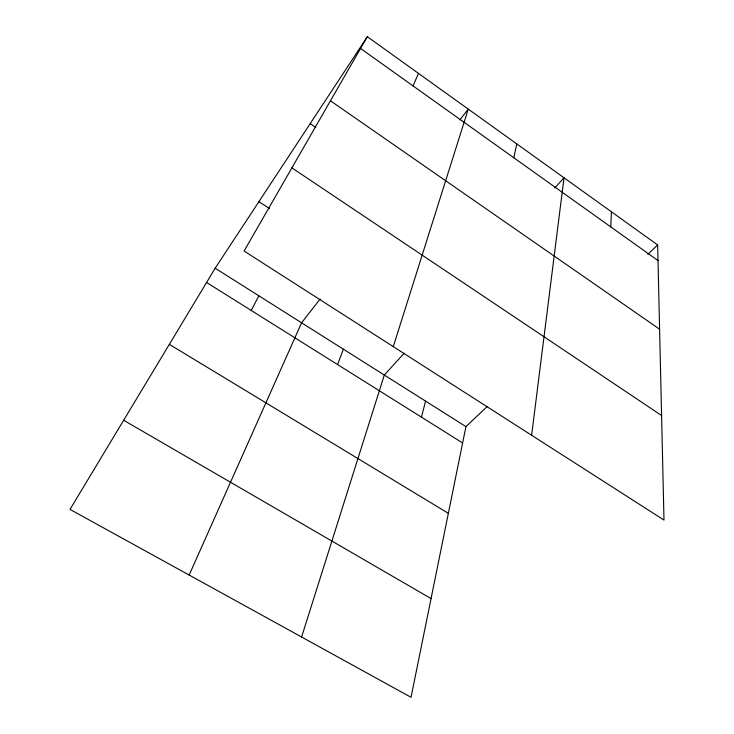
<?xml version="1.0" encoding="UTF-8"?>
<svg xmlns="http://www.w3.org/2000/svg" width="734" height="734" viewBox="0 0 734 734"><rect width="100%" height="100%" fill="white"/><g stroke="black" fill="none" stroke-linecap="round" stroke-linejoin="round"><path stroke-width="1.1" d="M610.752 226.87L611.45 211.823M531.627 435.253L564.024 177.793L554.785 187.941M487.238 406.443L465.943 426.619L411.04 697.3L70.005 509.405L215.172 268.213L367.33 36.7L657.655 244.963L663.995 520.067L244.083 251.037L367.33 36.7M513.809 157.755L516.773 143.901M421.444 417.151L425.564 401.113M301.601 637.002L384.304 375.056L404.195 353.219M393.286 346.622L468.274 109.109L459.851 119.899M337.576 364.578L343.384 349.201M413.04 85.906L418.481 73.391M189.152 575.052L301.582 322.795L320.097 299.05M251.23 310.464L258.854 295.802M647.838 254.276L657.655 244.963M123.661 420.261L431.06 598.586M169.343 344.356L448.355 513.323M206.584 282.48L462.631 442.96M215.172 268.213L465.943 426.619M258.918 201.648L269.442 208.548M291.903 167.884L661.591 415.517M310.207 123.624L315.794 127.45M330.465 100.806L659.6 329.199M360.559 48.481L658.022 260.579"/></g></svg>
